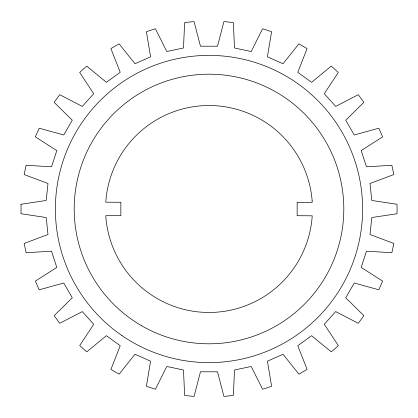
<?xml version="1.0" encoding="UTF-8"?>
<svg xmlns="http://www.w3.org/2000/svg" width="418" height="418" viewBox="0 0 418 418"><rect width="100%" height="100%" fill="white"/><g stroke="black" fill="none" stroke-linecap="round" stroke-linejoin="round"><path stroke-width="0.63" d="M312.147 200.943L312.147 202.312L297.146 202.312L297.146 215.714L312.189 215.813L312.136 217.12A103.465 103.465 0 0 1 208.979 312.465A103.465 103.465 0 0 1 105.858 217.057L105.853 215.688L120.854 215.688L120.854 202.286L105.811 202.187L105.864 200.88A103.465 103.465 0 0 1 209.042 105.529A103.465 103.465 0 0 1 312.162 200.938M21.025 204.261L21.025 213.739L46.205 217.532L47.986 234.503L24.145 243.448L26.12 252.718L51.534 251.192L56.806 267.421L35.347 281.126L39.203 289.789L63.75 283.012L72.277 297.788L54.136 315.653L59.711 323.323L82.309 311.593L93.726 324.274L79.697 345.524L86.74 351.867L106.407 335.691L120.212 345.723L110.906 369.423L119.114 374.162L134.988 354.25L150.579 361.194L146.404 386.31L155.418 389.242L166.808 366.466L183.497 370.014L184.636 395.449L194.067 396.442L200.468 371.795L217.532 371.795L223.933 396.442L233.364 395.449L234.503 370.014L251.192 366.466L262.582 389.242L271.595 386.31L267.421 361.194L283.012 354.25L298.886 374.162L307.094 369.423L297.788 345.723L311.593 335.691L331.26 351.867L334.865 348.784L338.303 345.524L324.274 324.274L335.691 311.593L358.289 323.323L363.864 315.653L345.723 297.788L354.25 283.012L378.797 289.789L382.653 281.126L361.194 267.421L366.466 251.192L391.88 252.718L393.855 243.448L370.014 234.503L371.795 217.532L396.975 213.739L397.1 209L396.975 204.261L371.795 200.468L370.014 183.497L393.855 174.552L391.88 165.282L366.466 166.808L361.194 150.579L382.653 136.874L378.797 128.211L354.25 134.988L345.723 120.212L363.864 102.347L358.289 94.677L335.691 106.407L324.274 93.726L338.303 72.476L331.26 66.133L311.593 82.309L297.788 72.277L307.094 48.577L298.886 43.838L283.012 63.75L267.421 56.806L271.595 31.69L262.582 28.758L251.192 51.534L234.503 47.986L233.364 22.551L223.933 21.558L217.532 46.205L200.468 46.205L194.067 21.558L184.636 22.551L183.497 47.986L166.808 51.534L155.418 28.758L146.404 31.69L150.579 56.806L134.988 63.75L119.114 43.838L110.906 48.577L120.212 72.277L106.407 82.309L86.74 66.133L83.135 69.216L79.697 72.476L93.726 93.726L82.309 106.407L59.711 94.677L54.136 102.347L72.277 120.212L63.75 134.988L39.203 128.211L35.347 136.874L56.806 150.579L51.534 166.808L26.12 165.282L24.145 174.552L47.986 183.497L46.205 200.468L21.025 204.261M121.988 335.602A153.615 153.615 0 0 0 362.145 221.054A153.615 153.615 0 0 0 142.867 70.349A153.615 153.615 0 0 0 121.988 335.602M141.597 325.742A134.805 134.805 0 0 0 343.805 209A134.805 134.805 0 0 0 141.597 92.258A134.805 134.805 0 0 0 141.597 325.742"/></g></svg>
